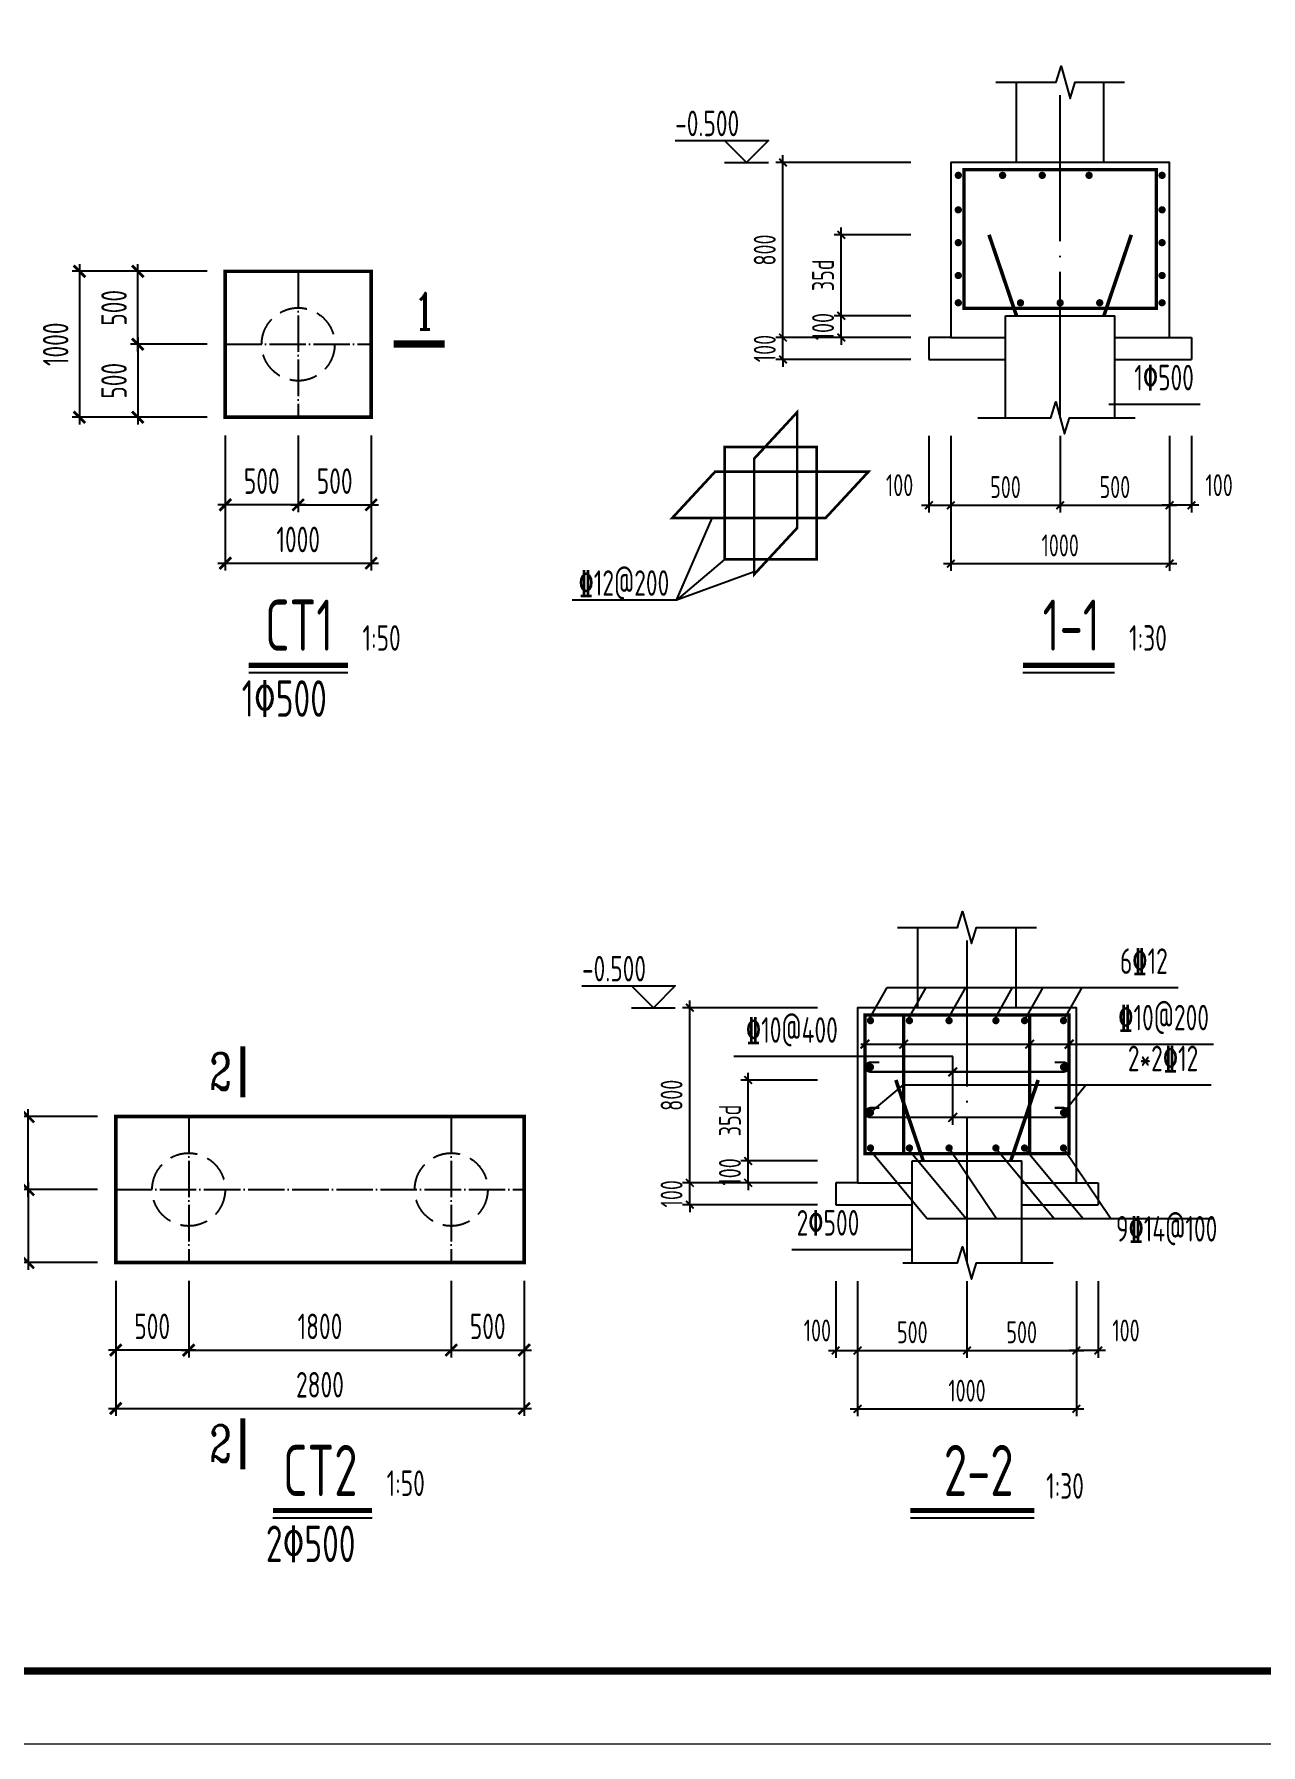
# Model space of a CAD drawing. Extents: x 287065 to 1473467, y 284802 to 344222.
# Drawn here: x 660385 to 677202, y 284802 to 308245 of the extents above; entities that cross this region are included whole.
import ezdxf
from ezdxf.enums import TextEntityAlignment as Align

# ---------------------------------------------------------------- set-up
doc = ezdxf.new("R2010")
doc.units = 0
doc.header["$LTSCALE"] = 1000
doc.linetypes.add('DASH', pattern=[0.35, 0.25, -0.1])
doc.linetypes.add('DOTE', pattern=[2.42, 2, -0.2, 0.02, -0.2])
doc.layers.get('0').update_dxf_attribs({"linetype": 'CONTINUOUS'})
doc.layers.get('DEFPOINTS').update_dxf_attribs({"linetype": 'CONTINUOUS'})
for name, color, linetype in [('AXIS', 8, 'DOTE'), ('COLU', 7, 'CONTINUOUS'), ('CT', 255, 'CONTINUOUS'), ('DIM', 3, 'CONTINUOUS'), ('FRAME', 3, 'CONTINUOUS'), ('TEXT', 7, 'CONTINUOUS'), ('THIN', 7, 'CONTINUOUS'), ('TK', 211, 'CONTINUOUS'), ('ZJ', 1, 'CONTINUOUS')]:
    doc.layers.add(name, color=color, linetype=linetype)
doc.layers.add('rein', color=1, linetype='CONTINUOUS', lineweight=18)
doc.styles.add('COMPLEX', font='COMPLEX')
doc.styles.add('TSSD_Dimension', font='tssdeng.shx', dxfattribs={"width": 0.7, "bigfont": 'hztxt.shx'})
doc.styles.add('TSSD_Label', font='tssdeng.shx', dxfattribs={"width": 0.7, "bigfont": 'aHzTXT.shx'})
doc.styles.add('TSSD_Rein', font='tssdeng.shx', dxfattribs={"width": 0.7, "bigfont": 'hztxt.shx'})
doc.dimstyles.new('TSSD_30_100', dxfattribs={"dimtxt": 300, "dimasz": 100, "dimexe": 100, "dimexo": 250, "dimgap": 100, "dimtad": 1, "dimdec": 0, "dimlfac": 0.333333, "dimzin": 0, "dimdsep": 46, "dimtxsty": 'TSSD_Dimension', "dimblk": 'ARCHTICK', "dimcen": 0, "dimdle": 100, "dimclrt": 7, "dimadec": 0, "dimazin": 0, "dimtfac": 1, "dimtdec": 0, "dimtix": 1, "dimtmove": 2, "dimatfit": 3, "dimfxl": 100, "dimtolj": 1, "dimtzin": 0, "dimarcsym": 0})
doc.dimstyles.new('TSSD_50_100', dxfattribs={"dimtxt": 350, "dimasz": 150, "dimexe": 100, "dimexo": 250, "dimgap": 150, "dimtad": 1, "dimdec": 0, "dimlfac": 0.5, "dimzin": 0, "dimdsep": 46, "dimtxsty": 'TSSD_Dimension', "dimblk": 'ARCHTICK', "dimcen": 0, "dimdle": 100, "dimclrd": 3, "dimclre": 3, "dimclrt": 7, "dimadec": 0, "dimazin": 0, "dimtfac": 1, "dimtdec": 0, "dimtix": 1, "dimtmove": 2, "dimatfit": 3, "dimfxl": 100, "dimtolj": 1, "dimtzin": 0, "dimarcsym": 0})

# ---------------------------------------------------------------- blocks, each defined once
blk = doc.blocks.new('TK-A2+(1041X420)')
at = {"layer": 'FRAME'}
for points in [[(529133, 349852, 20, 20, 0), (529133, 307852, 20, 20, 0), (633223, 307852, 20, 20, 0), (633223, 349852, 20, 20, 0)], [(531633, 348852, 100, 100, 0), (531633, 308852, 100, 100, 0), (632223, 308852, 100, 100, 0), (632223, 348852, 100, 100, 0)]]:
    blk.add_lwpolyline(points, format="xyseb", close=True, dxfattribs=at)
blk = doc.blocks.new('_ARCHTICK')
at = {"color": 0}
blk.add_lwpolyline([(-0.53, -0.53, 0.25, 0.25, 0), (0.53, 0.53, 0.5, 0.5, 0)], format="xyseb", dxfattribs=at)
blk = doc.blocks.new('*D50')
at = {"layer": 'DEFPOINTS', "color": 0}
for p in [(663005, 302995), (664005, 302995), (663005, 301795)]:
    blk.add_point(p, dxfattribs=at)
at = {"layer": 'DIM', "color": 3, "lineweight": -2}
for p, q in [((663005, 302745), (663005, 301695)), ((664005, 302745), (664005, 301695)), ((664105, 301795), (662905, 301795))]:
    blk.add_line(p, q, dxfattribs=at)
at = {"layer": 'DIM', "color": 3, "lineweight": -2, "xscale": 150, "yscale": 150, "zscale": 150, "rotation": 180}
blk.add_blockref('_ARCHTICK', (663005, 301795), dxfattribs=at)
at = {"layer": 'DIM', "color": 3, "lineweight": -2, "xscale": 150, "yscale": 150, "zscale": 150}
blk.add_blockref('_ARCHTICK', (664005, 301795), dxfattribs=at)
at = {"layer": 'DIM', "color": 7, "insert": (663505, 302120), "char_height": 350, "attachment_point": 5, "style": 'TSSD_Dimension'}
blk.add_mtext('\\A1;500', dxfattribs=at)
blk = doc.blocks.new('*D51')
at = {"layer": 'DEFPOINTS', "color": 0}
for p in [(664005, 302995), (665005, 302995), (665005, 301795)]:
    blk.add_point(p, dxfattribs=at)
at = {"layer": 'DIM', "color": 3, "lineweight": -2}
for p, q in [((664005, 302745), (664005, 301695)), ((665005, 302745), (665005, 301695)), ((663905, 301795), (665105, 301795))]:
    blk.add_line(p, q, dxfattribs=at)
at = {"layer": 'DIM', "color": 3, "lineweight": -2, "xscale": 150, "yscale": 150, "zscale": 150, "rotation": 180}
blk.add_blockref('_ARCHTICK', (664005, 301795), dxfattribs=at)
at = {"layer": 'DIM', "color": 3, "lineweight": -2, "xscale": 150, "yscale": 150, "zscale": 150}
blk.add_blockref('_ARCHTICK', (665005, 301795), dxfattribs=at)
at = {"layer": 'DIM', "color": 7, "insert": (664505, 302120), "char_height": 350, "attachment_point": 5, "style": 'TSSD_Dimension'}
blk.add_mtext('\\A1;500', dxfattribs=at)
blk = doc.blocks.new('*D52')
at = {"layer": 'DEFPOINTS', "color": 0}
for p in [(663005, 302995), (665005, 302995), (665005, 300995)]:
    blk.add_point(p, dxfattribs=at)
at = {"layer": 'DIM', "color": 3, "lineweight": -2}
for p, q in [((663005, 302745), (663005, 300895)), ((665005, 302745), (665005, 300895)), ((662905, 300995), (665105, 300995))]:
    blk.add_line(p, q, dxfattribs=at)
at = {"layer": 'DIM', "color": 3, "lineweight": -2, "xscale": 150, "yscale": 150, "zscale": 150, "rotation": 180}
blk.add_blockref('_ARCHTICK', (663005, 300995), dxfattribs=at)
at = {"layer": 'DIM', "color": 3, "lineweight": -2, "xscale": 150, "yscale": 150, "zscale": 150}
blk.add_blockref('_ARCHTICK', (665005, 300995), dxfattribs=at)
at = {"layer": 'DIM', "color": 7, "insert": (664005, 301320), "char_height": 350, "attachment_point": 5, "style": 'TSSD_Dimension'}
blk.add_mtext('\\A1;1000', dxfattribs=at)
blk = doc.blocks.new('*D53')
at = {"layer": 'DEFPOINTS', "color": 0}
for p in [(661805, 304995), (663005, 304995), (663005, 303995)]:
    blk.add_point(p, dxfattribs=at)
at = {"layer": 'DIM', "color": 3, "lineweight": -2}
for p, q in [((662755, 304995), (661705, 304995)), ((661805, 303895), (661805, 305095)), ((662755, 303995), (661705, 303995))]:
    blk.add_line(p, q, dxfattribs=at)
at = {"layer": 'DIM', "color": 3, "lineweight": -2, "xscale": 150, "yscale": 150, "zscale": 150}
for p, rotation in [((661805, 304995), 90), ((661805, 303995), 270)]:
    blk.add_blockref('_ARCHTICK', p, dxfattribs=dict(at, rotation=rotation))
at = {"layer": 'DIM', "color": 7, "insert": (661480, 304495), "char_height": 350, "attachment_point": 5, "rotation": 90, "style": 'TSSD_Dimension'}
blk.add_mtext('\\A1;500', dxfattribs=at)
blk = doc.blocks.new('*D54')
at = {"layer": 'DEFPOINTS', "color": 0}
for p in [(663005, 303995), (661805, 302995), (663005, 302995)]:
    blk.add_point(p, dxfattribs=at)
at = {"layer": 'DIM', "color": 3, "lineweight": -2}
for p, q in [((661805, 304095), (661805, 302895)), ((662755, 303995), (661705, 303995)), ((662755, 302995), (661705, 302995))]:
    blk.add_line(p, q, dxfattribs=at)
at = {"layer": 'DIM', "color": 3, "lineweight": -2, "xscale": 150, "yscale": 150, "zscale": 150}
for p, rotation in [((661805, 303995), 90), ((661805, 302995), 270)]:
    blk.add_blockref('_ARCHTICK', p, dxfattribs=dict(at, rotation=rotation))
at = {"layer": 'DIM', "color": 7, "insert": (661480, 303495), "char_height": 350, "attachment_point": 5, "rotation": 90, "style": 'TSSD_Dimension'}
blk.add_mtext('\\A1;500', dxfattribs=at)
blk = doc.blocks.new('*D55')
at = {"layer": 'DEFPOINTS', "color": 0}
for p in [(663005, 304995), (661005, 302995), (663005, 302995)]:
    blk.add_point(p, dxfattribs=at)
at = {"layer": 'DIM', "color": 3, "lineweight": -2}
for p, q in [((662755, 304995), (660905, 304995)), ((661005, 305095), (661005, 302895)), ((662755, 302995), (660905, 302995))]:
    blk.add_line(p, q, dxfattribs=at)
at = {"layer": 'DIM', "color": 3, "lineweight": -2, "xscale": 150, "yscale": 150, "zscale": 150}
for p, rotation in [((661005, 304995), 90), ((661005, 302995), 270)]:
    blk.add_blockref('_ARCHTICK', p, dxfattribs=dict(at, rotation=rotation))
at = {"layer": 'DIM', "color": 7, "insert": (660680, 303995), "char_height": 350, "attachment_point": 5, "rotation": 90, "style": 'TSSD_Dimension'}
blk.add_mtext('\\A1;1000', dxfattribs=at)
blk = doc.blocks.new('*D56')
at = {"layer": 'DEFPOINTS', "color": 0}
for p in [(670651, 304087), (672652, 304087), (672652, 303787)]:
    blk.add_point(p, dxfattribs=at)
at = {"layer": 'DIM', "color": 0, "lineweight": -2}
for p, q in [((672402, 304087), (670551, 304087)), ((670651, 304087), (670651, 304187)), ((670651, 303787), (670651, 304087)), ((672402, 303787), (670551, 303787)), ((670651, 303787), (670651, 303687))]:
    blk.add_line(p, q, dxfattribs=at)
at = {"layer": 'DIM', "color": 0, "lineweight": -2, "xscale": 100, "yscale": 100, "zscale": 100}
for p, rotation in [((670651, 304087), 270), ((670651, 303787), 90)]:
    blk.add_blockref('_ARCHTICK', p, dxfattribs=dict(at, rotation=rotation))
at = {"layer": 'DIM', "color": 7, "insert": (670401, 303937), "char_height": 300, "attachment_point": 5, "rotation": 90, "style": 'TSSD_Dimension'}
blk.add_mtext('\\A1;100', dxfattribs=at)
blk = doc.blocks.new('*D57')
at = {"layer": 'DEFPOINTS', "color": 0}
for p in [(671451, 304387), (672652, 304387), (672652, 304087)]:
    blk.add_point(p, dxfattribs=at)
at = {"layer": 'DIM', "color": 0, "lineweight": -2}
for p, q in [((672402, 304387), (671351, 304387)), ((671451, 304387), (671451, 304487)), ((671451, 304087), (671451, 304387)), ((672402, 304087), (671351, 304087)), ((671451, 304087), (671451, 303987))]:
    blk.add_line(p, q, dxfattribs=at)
at = {"layer": 'DIM', "color": 0, "lineweight": -2, "xscale": 100, "yscale": 100, "zscale": 100}
for p, rotation in [((671451, 304387), 270), ((671451, 304087), 90)]:
    blk.add_blockref('_ARCHTICK', p, dxfattribs=dict(at, rotation=rotation))
at = {"layer": 'DIM', "color": 7, "insert": (671201, 304237), "char_height": 300, "attachment_point": 5, "rotation": 90, "style": 'TSSD_Dimension'}
blk.add_mtext('\\A1;100', dxfattribs=at)
blk = doc.blocks.new('*D58')
at = {"layer": 'DEFPOINTS', "color": 0}
for p in [(670651, 306487), (672652, 306487), (672652, 304087)]:
    blk.add_point(p, dxfattribs=at)
at = {"layer": 'DIM', "color": 0, "lineweight": -2}
for p, q in [((672402, 306487), (670551, 306487)), ((670651, 303987), (670651, 306587)), ((672402, 304087), (670551, 304087))]:
    blk.add_line(p, q, dxfattribs=at)
at = {"layer": 'DIM', "color": 0, "lineweight": -2, "xscale": 100, "yscale": 100, "zscale": 100}
for p, rotation in [((670651, 306487), 90), ((670651, 304087), 270)]:
    blk.add_blockref('_ARCHTICK', p, dxfattribs=dict(at, rotation=rotation))
at = {"layer": 'DIM', "color": 7, "insert": (670401, 305287), "char_height": 300, "attachment_point": 5, "rotation": 90, "style": 'TSSD_Dimension'}
blk.add_mtext('\\A1;800', dxfattribs=at)
blk = doc.blocks.new('*D59')
at = {"layer": 'DEFPOINTS', "color": 0}
for p in [(671451, 305496), (672652, 305496), (672652, 304387)]:
    blk.add_point(p, dxfattribs=at)
at = {"layer": 'DIM', "color": 0, "lineweight": -2}
for p, q in [((672402, 305496), (671351, 305496)), ((671451, 304287), (671451, 305596)), ((672402, 304387), (671351, 304387))]:
    blk.add_line(p, q, dxfattribs=at)
at = {"layer": 'DIM', "color": 0, "lineweight": -2, "xscale": 100, "yscale": 100, "zscale": 100}
for p, rotation in [((671451, 305496), 90), ((671451, 304387), 270)]:
    blk.add_blockref('_ARCHTICK', p, dxfattribs=dict(at, rotation=rotation))
at = {"layer": 'DIM', "color": 7, "insert": (671201, 304941), "char_height": 300, "attachment_point": 5, "rotation": 90, "style": 'TSSD_Dimension'}
blk.add_mtext('\\A1;35d', dxfattribs=at)
blk = doc.blocks.new('*D60')
at = {"layer": 'DEFPOINTS', "color": 0}
for p in [(672952, 302989), (674452, 302989), (674452, 301789)]:
    blk.add_point(p, dxfattribs=at)
at = {"layer": 'DIM', "color": 0, "lineweight": -2}
for p, q in [((672952, 302739), (672952, 301689)), ((674452, 302739), (674452, 301689)), ((672852, 301789), (674552, 301789))]:
    blk.add_line(p, q, dxfattribs=at)
at = {"layer": 'DIM', "color": 0, "lineweight": -2, "xscale": 100, "yscale": 100, "zscale": 100, "rotation": 180}
blk.add_blockref('_ARCHTICK', (672952, 301789), dxfattribs=at)
at = {"layer": 'DIM', "color": 0, "lineweight": -2, "xscale": 100, "yscale": 100, "zscale": 100}
blk.add_blockref('_ARCHTICK', (674452, 301789), dxfattribs=at)
at = {"layer": 'DIM', "color": 7, "insert": (673702, 302039), "char_height": 300, "attachment_point": 5, "style": 'TSSD_Dimension'}
blk.add_mtext('\\A1;500', dxfattribs=at)
blk = doc.blocks.new('*D61')
at = {"layer": 'DEFPOINTS', "color": 0}
for p in [(674452, 302989), (675952, 302989), (675952, 301789)]:
    blk.add_point(p, dxfattribs=at)
at = {"layer": 'DIM', "color": 0, "lineweight": -2}
for p, q in [((674452, 302739), (674452, 301689)), ((675952, 302739), (675952, 301689)), ((674352, 301789), (676052, 301789))]:
    blk.add_line(p, q, dxfattribs=at)
at = {"layer": 'DIM', "color": 0, "lineweight": -2, "xscale": 100, "yscale": 100, "zscale": 100, "rotation": 180}
blk.add_blockref('_ARCHTICK', (674452, 301789), dxfattribs=at)
at = {"layer": 'DIM', "color": 0, "lineweight": -2, "xscale": 100, "yscale": 100, "zscale": 100}
blk.add_blockref('_ARCHTICK', (675952, 301789), dxfattribs=at)
at = {"layer": 'DIM', "color": 7, "insert": (675202, 302039), "char_height": 300, "attachment_point": 5, "style": 'TSSD_Dimension'}
blk.add_mtext('\\A1;500', dxfattribs=at)
blk = doc.blocks.new('*D62')
at = {"layer": 'DEFPOINTS', "color": 0}
for p in [(675952, 302989), (676252, 302989), (675952, 301789)]:
    blk.add_point(p, dxfattribs=at)
at = {"layer": 'DIM', "color": 0, "lineweight": -2}
for p, q in [((675952, 302739), (675952, 301689)), ((676252, 302739), (676252, 301689)), ((676352, 301789), (675852, 301789))]:
    blk.add_line(p, q, dxfattribs=at)
at = {"layer": 'DIM', "color": 0, "lineweight": -2, "xscale": 100, "yscale": 100, "zscale": 100, "rotation": 180}
blk.add_blockref('_ARCHTICK', (675952, 301789), dxfattribs=at)
at = {"layer": 'DIM', "color": 0, "lineweight": -2, "xscale": 100, "yscale": 100, "zscale": 100}
blk.add_blockref('_ARCHTICK', (676252, 301789), dxfattribs=at)
at = {"layer": 'DIM', "color": 7, "insert": (676631, 302064), "char_height": 300, "attachment_point": 5, "style": 'TSSD_Dimension'}
blk.add_mtext('\\A1;100', dxfattribs=at)
blk = doc.blocks.new('*D63')
at = {"layer": 'DEFPOINTS', "color": 0}
for p in [(672652, 302989), (672952, 302989), (672952, 301789)]:
    blk.add_point(p, dxfattribs=at)
at = {"layer": 'DIM', "color": 0, "lineweight": -2}
for p, q in [((672652, 302739), (672652, 301689)), ((672952, 302739), (672952, 301689)), ((672552, 301789), (673052, 301789))]:
    blk.add_line(p, q, dxfattribs=at)
at = {"layer": 'DIM', "color": 0, "lineweight": -2, "xscale": 100, "yscale": 100, "zscale": 100, "rotation": 180}
blk.add_blockref('_ARCHTICK', (672652, 301789), dxfattribs=at)
at = {"layer": 'DIM', "color": 0, "lineweight": -2, "xscale": 100, "yscale": 100, "zscale": 100}
blk.add_blockref('_ARCHTICK', (672952, 301789), dxfattribs=at)
at = {"layer": 'DIM', "color": 7, "insert": (672250, 302064), "char_height": 300, "attachment_point": 5, "style": 'TSSD_Dimension'}
blk.add_mtext('\\A1;100', dxfattribs=at)
blk = doc.blocks.new('*D64')
at = {"layer": 'DEFPOINTS', "color": 0}
for p in [(672952, 302989), (675952, 302989), (675952, 300989)]:
    blk.add_point(p, dxfattribs=at)
at = {"layer": 'DIM', "color": 0, "lineweight": -2}
for p, q in [((672952, 302739), (672952, 300889)), ((675952, 302739), (675952, 300889)), ((672852, 300989), (676052, 300989))]:
    blk.add_line(p, q, dxfattribs=at)
at = {"layer": 'DIM', "color": 0, "lineweight": -2, "xscale": 100, "yscale": 100, "zscale": 100, "rotation": 180}
blk.add_blockref('_ARCHTICK', (672952, 300989), dxfattribs=at)
at = {"layer": 'DIM', "color": 0, "lineweight": -2, "xscale": 100, "yscale": 100, "zscale": 100}
blk.add_blockref('_ARCHTICK', (675952, 300989), dxfattribs=at)
at = {"layer": 'DIM', "color": 7, "insert": (674452, 301239), "char_height": 300, "attachment_point": 5, "style": 'TSSD_Dimension'}
blk.add_mtext('\\A1;1000', dxfattribs=at)
blk = doc.blocks.new('*D65')
at = {"layer": 'DEFPOINTS', "color": 0}
for p in [(661503, 291411), (662503, 291411), (661503, 290211)]:
    blk.add_point(p, dxfattribs=at)
at = {"layer": 'DIM', "color": 3, "lineweight": -2}
for p, q in [((661503, 291161), (661503, 290111)), ((662503, 291161), (662503, 290111)), ((662603, 290211), (661403, 290211))]:
    blk.add_line(p, q, dxfattribs=at)
at = {"layer": 'DIM', "color": 3, "lineweight": -2, "xscale": 150, "yscale": 150, "zscale": 150, "rotation": 180}
blk.add_blockref('_ARCHTICK', (661503, 290211), dxfattribs=at)
at = {"layer": 'DIM', "color": 3, "lineweight": -2, "xscale": 150, "yscale": 150, "zscale": 150}
blk.add_blockref('_ARCHTICK', (662503, 290211), dxfattribs=at)
at = {"layer": 'DIM', "color": 7, "insert": (662003, 290536), "char_height": 350, "attachment_point": 5, "style": 'TSSD_Dimension'}
blk.add_mtext('\\A1;500', dxfattribs=at)
blk = doc.blocks.new('*D66')
at = {"layer": 'DEFPOINTS', "color": 0}
for p in [(666103, 291411), (667103, 291411), (667103, 290211)]:
    blk.add_point(p, dxfattribs=at)
at = {"layer": 'DIM', "color": 3, "lineweight": -2}
for p, q in [((666103, 291161), (666103, 290111)), ((667103, 291161), (667103, 290111)), ((666003, 290211), (667203, 290211))]:
    blk.add_line(p, q, dxfattribs=at)
at = {"layer": 'DIM', "color": 3, "lineweight": -2, "xscale": 150, "yscale": 150, "zscale": 150, "rotation": 180}
blk.add_blockref('_ARCHTICK', (666103, 290211), dxfattribs=at)
at = {"layer": 'DIM', "color": 3, "lineweight": -2, "xscale": 150, "yscale": 150, "zscale": 150}
blk.add_blockref('_ARCHTICK', (667103, 290211), dxfattribs=at)
at = {"layer": 'DIM', "color": 7, "insert": (666603, 290536), "char_height": 350, "attachment_point": 5, "style": 'TSSD_Dimension'}
blk.add_mtext('\\A1;500', dxfattribs=at)
blk = doc.blocks.new('*D67')
at = {"layer": 'DEFPOINTS', "color": 0}
for p in [(661503, 291411), (667103, 291411), (667103, 289411)]:
    blk.add_point(p, dxfattribs=at)
at = {"layer": 'DIM', "color": 3, "lineweight": -2}
for p, q in [((661503, 291161), (661503, 289311)), ((667103, 291161), (667103, 289311)), ((661403, 289411), (667203, 289411))]:
    blk.add_line(p, q, dxfattribs=at)
at = {"layer": 'DIM', "color": 3, "lineweight": -2, "xscale": 150, "yscale": 150, "zscale": 150, "rotation": 180}
blk.add_blockref('_ARCHTICK', (661503, 289411), dxfattribs=at)
at = {"layer": 'DIM', "color": 3, "lineweight": -2, "xscale": 150, "yscale": 150, "zscale": 150}
blk.add_blockref('_ARCHTICK', (667103, 289411), dxfattribs=at)
at = {"layer": 'DIM', "color": 7, "insert": (664303, 289736), "char_height": 350, "attachment_point": 5, "style": 'TSSD_Dimension'}
blk.add_mtext('\\A1;2800', dxfattribs=at)
blk = doc.blocks.new('*D68')
at = {"layer": 'DEFPOINTS', "color": 0}
for p in [(660303, 293411), (661503, 293411), (661503, 292411)]:
    blk.add_point(p, dxfattribs=at)
at = {"layer": 'DIM', "color": 3, "lineweight": -2}
for p, q in [((660303, 292311), (660303, 293511)), ((661253, 293411), (660203, 293411)), ((661253, 292411), (660203, 292411))]:
    blk.add_line(p, q, dxfattribs=at)
at = {"layer": 'DIM', "color": 3, "lineweight": -2, "xscale": 150, "yscale": 150, "zscale": 150}
for p, rotation in [((660303, 293411), 90), ((660303, 292411), 270)]:
    blk.add_blockref('_ARCHTICK', p, dxfattribs=dict(at, rotation=rotation))
at = {"layer": 'DIM', "color": 7, "insert": (659978, 292911), "char_height": 350, "attachment_point": 5, "rotation": 90, "style": 'TSSD_Dimension'}
blk.add_mtext('\\A1;500', dxfattribs=at)
blk = doc.blocks.new('*D69')
at = {"layer": 'DEFPOINTS', "color": 0}
for p in [(661503, 292411), (660303, 291411), (661503, 291411)]:
    blk.add_point(p, dxfattribs=at)
at = {"layer": 'DIM', "color": 3, "lineweight": -2}
for p, q in [((661253, 292411), (660203, 292411)), ((660303, 292511), (660303, 291311)), ((661253, 291411), (660203, 291411))]:
    blk.add_line(p, q, dxfattribs=at)
at = {"layer": 'DIM', "color": 3, "lineweight": -2, "xscale": 150, "yscale": 150, "zscale": 150}
for p, rotation in [((660303, 292411), 90), ((660303, 291411), 270)]:
    blk.add_blockref('_ARCHTICK', p, dxfattribs=dict(at, rotation=rotation))
at = {"layer": 'DIM', "color": 7, "insert": (659978, 291911), "char_height": 350, "attachment_point": 5, "rotation": 90, "style": 'TSSD_Dimension'}
blk.add_mtext('\\A1;500', dxfattribs=at)
blk = doc.blocks.new('*D70')
at = {"layer": 'DEFPOINTS', "color": 0}
for p in [(661503, 293411), (659503, 291411), (661503, 291411)]:
    blk.add_point(p, dxfattribs=at)
at = {"layer": 'DIM', "color": 3, "lineweight": -2}
for p, q in [((659503, 293511), (659503, 291311)), ((661253, 293411), (659403, 293411)), ((661253, 291411), (659403, 291411))]:
    blk.add_line(p, q, dxfattribs=at)
at = {"layer": 'DIM', "color": 3, "lineweight": -2, "xscale": 150, "yscale": 150, "zscale": 150}
for p, rotation in [((659503, 293411), 90), ((659503, 291411), 270)]:
    blk.add_blockref('_ARCHTICK', p, dxfattribs=dict(at, rotation=rotation))
at = {"layer": 'DIM', "color": 7, "insert": (659178, 292411), "char_height": 350, "attachment_point": 5, "rotation": 90, "style": 'TSSD_Dimension'}
blk.add_mtext('\\A1;1000', dxfattribs=at)
blk = doc.blocks.new('*D71')
at = {"layer": 'DEFPOINTS', "color": 0}
for p in [(662503, 291411), (666103, 291411), (666103, 290211)]:
    blk.add_point(p, dxfattribs=at)
at = {"layer": 'DIM', "color": 3, "lineweight": -2}
for p, q in [((662503, 291161), (662503, 290111)), ((666103, 291161), (666103, 290111)), ((662403, 290211), (666203, 290211))]:
    blk.add_line(p, q, dxfattribs=at)
at = {"layer": 'DIM', "color": 3, "lineweight": -2, "xscale": 150, "yscale": 150, "zscale": 150, "rotation": 180}
blk.add_blockref('_ARCHTICK', (662503, 290211), dxfattribs=at)
at = {"layer": 'DIM', "color": 3, "lineweight": -2, "xscale": 150, "yscale": 150, "zscale": 150}
blk.add_blockref('_ARCHTICK', (666103, 290211), dxfattribs=at)
at = {"layer": 'DIM', "color": 7, "insert": (664303, 290536), "char_height": 350, "attachment_point": 5, "style": 'TSSD_Dimension'}
blk.add_mtext('\\A1;1800', dxfattribs=at)
blk = doc.blocks.new('*D72')
at = {"layer": 'DEFPOINTS', "color": 0}
for p in [(669374, 292503), (671374, 292503), (671374, 292203)]:
    blk.add_point(p, dxfattribs=at)
at = {"layer": 'DIM', "color": 0, "lineweight": -2}
for p, q in [((669374, 292503), (669374, 292603)), ((671124, 292503), (669274, 292503)), ((669374, 292203), (669374, 292503)), ((671124, 292203), (669274, 292203)), ((669374, 292203), (669374, 292103))]:
    blk.add_line(p, q, dxfattribs=at)
at = {"layer": 'DIM', "color": 0, "lineweight": -2, "xscale": 100, "yscale": 100, "zscale": 100}
for p, rotation in [((669374, 292503), 270), ((669374, 292203), 90)]:
    blk.add_blockref('_ARCHTICK', p, dxfattribs=dict(at, rotation=rotation))
at = {"layer": 'DIM', "color": 7, "insert": (669124, 292353), "char_height": 300, "attachment_point": 5, "rotation": 90, "style": 'TSSD_Dimension'}
blk.add_mtext('\\A1;100', dxfattribs=at)
blk = doc.blocks.new('*D73')
at = {"layer": 'DEFPOINTS', "color": 0}
for p in [(670174, 292803), (671374, 292803), (671374, 292503)]:
    blk.add_point(p, dxfattribs=at)
at = {"layer": 'DIM', "color": 0, "lineweight": -2}
for p, q in [((671124, 292803), (670074, 292803)), ((670174, 292803), (670174, 292903)), ((670174, 292503), (670174, 292803)), ((671124, 292503), (670074, 292503)), ((670174, 292503), (670174, 292403))]:
    blk.add_line(p, q, dxfattribs=at)
at = {"layer": 'DIM', "color": 0, "lineweight": -2, "xscale": 100, "yscale": 100, "zscale": 100}
for p, rotation in [((670174, 292803), 270), ((670174, 292503), 90)]:
    blk.add_blockref('_ARCHTICK', p, dxfattribs=dict(at, rotation=rotation))
at = {"layer": 'DIM', "color": 7, "insert": (669924, 292653), "char_height": 300, "attachment_point": 5, "rotation": 90, "style": 'TSSD_Dimension'}
blk.add_mtext('\\A1;100', dxfattribs=at)
blk = doc.blocks.new('*D74')
at = {"layer": 'DEFPOINTS', "color": 0}
for p in [(669374, 294903), (671374, 294903), (671374, 292503)]:
    blk.add_point(p, dxfattribs=at)
at = {"layer": 'DIM', "color": 0, "lineweight": -2}
for p, q in [((669374, 292403), (669374, 295003)), ((671124, 294903), (669274, 294903)), ((671124, 292503), (669274, 292503))]:
    blk.add_line(p, q, dxfattribs=at)
at = {"layer": 'DIM', "color": 0, "lineweight": -2, "xscale": 100, "yscale": 100, "zscale": 100}
for p, rotation in [((669374, 294903), 90), ((669374, 292503), 270)]:
    blk.add_blockref('_ARCHTICK', p, dxfattribs=dict(at, rotation=rotation))
at = {"layer": 'DIM', "color": 7, "insert": (669124, 293703), "char_height": 300, "attachment_point": 5, "rotation": 90, "style": 'TSSD_Dimension'}
blk.add_mtext('\\A1;800', dxfattribs=at)
blk = doc.blocks.new('*D75')
at = {"layer": 'DEFPOINTS', "color": 0}
for p in [(670174, 293912), (671374, 293912), (671374, 292803)]:
    blk.add_point(p, dxfattribs=at)
at = {"layer": 'DIM', "color": 0, "lineweight": -2}
for p, q in [((670174, 292703), (670174, 294012)), ((671124, 293912), (670074, 293912)), ((671124, 292803), (670074, 292803))]:
    blk.add_line(p, q, dxfattribs=at)
at = {"layer": 'DIM', "color": 0, "lineweight": -2, "xscale": 100, "yscale": 100, "zscale": 100}
for p, rotation in [((670174, 293912), 90), ((670174, 292803), 270)]:
    blk.add_blockref('_ARCHTICK', p, dxfattribs=dict(at, rotation=rotation))
at = {"layer": 'DIM', "color": 7, "insert": (669924, 293358), "char_height": 300, "attachment_point": 5, "rotation": 90, "style": 'TSSD_Dimension'}
blk.add_mtext('\\A1;35d', dxfattribs=at)
blk = doc.blocks.new('*D76')
at = {"layer": 'DEFPOINTS', "color": 0}
for p in [(671674, 291405), (673174, 291405), (673174, 290205)]:
    blk.add_point(p, dxfattribs=at)
at = {"layer": 'DIM', "color": 0, "lineweight": -2}
for p, q in [((671674, 291155), (671674, 290105)), ((673174, 291155), (673174, 290105)), ((671574, 290205), (673274, 290205))]:
    blk.add_line(p, q, dxfattribs=at)
at = {"layer": 'DIM', "color": 0, "lineweight": -2, "xscale": 100, "yscale": 100, "zscale": 100, "rotation": 180}
blk.add_blockref('_ARCHTICK', (671674, 290205), dxfattribs=at)
at = {"layer": 'DIM', "color": 0, "lineweight": -2, "xscale": 100, "yscale": 100, "zscale": 100}
blk.add_blockref('_ARCHTICK', (673174, 290205), dxfattribs=at)
at = {"layer": 'DIM', "color": 7, "insert": (672424, 290455), "char_height": 300, "attachment_point": 5, "style": 'TSSD_Dimension'}
blk.add_mtext('\\A1;500', dxfattribs=at)
blk = doc.blocks.new('*D77')
at = {"layer": 'DEFPOINTS', "color": 0}
for p in [(673174, 291405), (674674, 291405), (674674, 290205)]:
    blk.add_point(p, dxfattribs=at)
at = {"layer": 'DIM', "color": 0, "lineweight": -2}
for p, q in [((673174, 291155), (673174, 290105)), ((674674, 291155), (674674, 290105)), ((673074, 290205), (674774, 290205))]:
    blk.add_line(p, q, dxfattribs=at)
at = {"layer": 'DIM', "color": 0, "lineweight": -2, "xscale": 100, "yscale": 100, "zscale": 100, "rotation": 180}
blk.add_blockref('_ARCHTICK', (673174, 290205), dxfattribs=at)
at = {"layer": 'DIM', "color": 0, "lineweight": -2, "xscale": 100, "yscale": 100, "zscale": 100}
blk.add_blockref('_ARCHTICK', (674674, 290205), dxfattribs=at)
at = {"layer": 'DIM', "color": 7, "insert": (673924, 290455), "char_height": 300, "attachment_point": 5, "style": 'TSSD_Dimension'}
blk.add_mtext('\\A1;500', dxfattribs=at)
blk = doc.blocks.new('*D78')
at = {"layer": 'DEFPOINTS', "color": 0}
for p in [(674674, 291405), (674974, 291405), (674674, 290205)]:
    blk.add_point(p, dxfattribs=at)
at = {"layer": 'DIM', "color": 0, "lineweight": -2}
for p, q in [((674674, 291155), (674674, 290105)), ((674974, 291155), (674974, 290105)), ((675074, 290205), (674574, 290205))]:
    blk.add_line(p, q, dxfattribs=at)
at = {"layer": 'DIM', "color": 0, "lineweight": -2, "xscale": 100, "yscale": 100, "zscale": 100, "rotation": 180}
blk.add_blockref('_ARCHTICK', (674674, 290205), dxfattribs=at)
at = {"layer": 'DIM', "color": 0, "lineweight": -2, "xscale": 100, "yscale": 100, "zscale": 100}
blk.add_blockref('_ARCHTICK', (674974, 290205), dxfattribs=at)
at = {"layer": 'DIM', "color": 7, "insert": (675354, 290480), "char_height": 300, "attachment_point": 5, "style": 'TSSD_Dimension'}
blk.add_mtext('\\A1;100', dxfattribs=at)
blk = doc.blocks.new('*D79')
at = {"layer": 'DEFPOINTS', "color": 0}
for p in [(671374, 291405), (671674, 291405), (671674, 290205)]:
    blk.add_point(p, dxfattribs=at)
at = {"layer": 'DIM', "color": 0, "lineweight": -2}
for p, q in [((671374, 291155), (671374, 290105)), ((671674, 291155), (671674, 290105)), ((671274, 290205), (671774, 290205))]:
    blk.add_line(p, q, dxfattribs=at)
at = {"layer": 'DIM', "color": 0, "lineweight": -2, "xscale": 100, "yscale": 100, "zscale": 100, "rotation": 180}
blk.add_blockref('_ARCHTICK', (671374, 290205), dxfattribs=at)
at = {"layer": 'DIM', "color": 0, "lineweight": -2, "xscale": 100, "yscale": 100, "zscale": 100}
blk.add_blockref('_ARCHTICK', (671674, 290205), dxfattribs=at)
at = {"layer": 'DIM', "color": 7, "insert": (671123, 290480), "char_height": 300, "attachment_point": 5, "style": 'TSSD_Dimension'}
blk.add_mtext('\\A1;100', dxfattribs=at)
blk = doc.blocks.new('*D80')
at = {"layer": 'DEFPOINTS', "color": 0}
for p in [(671674, 291405), (674674, 291405), (674674, 289405)]:
    blk.add_point(p, dxfattribs=at)
at = {"layer": 'DIM', "color": 0, "lineweight": -2}
for p, q in [((671674, 291155), (671674, 289305)), ((674674, 291155), (674674, 289305)), ((671574, 289405), (674774, 289405))]:
    blk.add_line(p, q, dxfattribs=at)
at = {"layer": 'DIM', "color": 0, "lineweight": -2, "xscale": 100, "yscale": 100, "zscale": 100, "rotation": 180}
blk.add_blockref('_ARCHTICK', (671674, 289405), dxfattribs=at)
at = {"layer": 'DIM', "color": 0, "lineweight": -2, "xscale": 100, "yscale": 100, "zscale": 100}
blk.add_blockref('_ARCHTICK', (674674, 289405), dxfattribs=at)
at = {"layer": 'DIM', "color": 7, "insert": (673174, 289655), "char_height": 300, "attachment_point": 5, "style": 'TSSD_Dimension'}
blk.add_mtext('\\A1;1000', dxfattribs=at)

msp = doc.modelspace()

# ---------------------------------------------------------------- linework, layer by layer
at = {"layer": 'AXIS'}
for p, q in [((674451.729, 302988.779), (674451.729, 307585.547)), ((673174.279, 291404.912), (673174.279, 296001.681))]:
    msp.add_line(p, q, dxfattribs=at)
at = {"layer": 'AXIS', "ltscale": 0.25}
for points in [[(664004.632, 304995.085), (664004.632, 302995.085)], [(663004.632, 303995.085), (665004.632, 303995.085)], [(662503.035, 293411.219), (662503.035, 291411.219)], [(666103.035, 293411.219), (666103.035, 291411.219)], [(661503.035, 292411.219), (667103.035, 292411.219)]]:
    msp.add_lwpolyline(points, dxfattribs=at)
at = {"layer": 'COLU'}
for p, q in [((673851.729, 306486.963), (673851.729, 307585.547)), ((675051.729, 306486.963), (675051.729, 307585.547)), ((672499.279, 294903.096), (672499.279, 296001.681)), ((673849.279, 294903.096), (673849.279, 296001.681))]:
    msp.add_line(p, q, dxfattribs=at)
at = {"layer": 'COLU', "const_width": 50}
for points in [[(663004.632, 304995.085), (663004.632, 302995.085), (665004.632, 302995.085), (665004.632, 304995.085)], [(667103.035, 291411.219), (667103.035, 291411.219), (667103.035, 293411.219), (661503.035, 293411.219), (661503.035, 291411.219)]]:
    msp.add_lwpolyline(points, close=True, dxfattribs=at)
at = {"layer": 'CT'}
for p, q in [((672951.729, 304086.963), (672651.729, 304086.963)), ((672651.729, 304086.963), (672651.729, 303786.963)), ((675951.729, 304086.963), (676251.729, 304086.963)), ((676251.729, 304086.963), (676251.729, 303786.963)), ((672651.729, 303786.963), (673701.729, 303786.963)), ((675201.729, 303786.963), (676251.729, 303786.963)), ((671674.279, 292503.096), (671374.279, 292503.096)), ((671374.279, 292503.096), (671374.279, 292203.096)), ((674674.279, 292503.096), (674974.279, 292503.096)), ((674974.279, 292503.096), (674974.279, 292203.096)), ((671374.279, 292203.096), (672424.279, 292203.096)), ((673924.279, 292203.096), (674974.279, 292203.096))]:
    msp.add_line(p, q, dxfattribs=at)
for points in [[(675201.729, 304086.963), (675951.729, 304086.963), (675951.729, 306486.963), (672951.729, 306486.963), (672951.729, 304086.963), (673701.729, 304086.963)], [(673924.279, 292503.096), (674674.279, 292503.096), (674674.279, 294903.096), (671674.279, 294903.096), (671674.279, 292503.096), (672424.279, 292503.096)]]:
    msp.add_lwpolyline(points, dxfattribs=at)
at = {"layer": 'rein'}
for points, const_width in [([(675771.729, 304486.963), (675771.729, 304486.963), (675771.729, 306386.963), (673131.729, 306386.963), (673131.729, 304486.963), (675771.729, 304486.963)], 45), ([(673852.155, 304386.963), (673476.462, 305495.987), (673476.462, 305495.987)], 50), ([(675051.302, 304386.963), (675426.996, 305495.987), (675426.996, 305495.987)], 50), ([(670256.491, 300842.253), (670845.426, 301477.708), (670845.426, 303063.152), (670256.491, 302427.697), (670256.491, 300842.253)], 35.84), ([(669851.18, 302586.388), (671114.001, 302586.388), (671114.001, 301047.652), (669851.18, 301047.652), (669851.18, 302586.388)], 35.84), ([(671234.11, 301613.321), (669131.837, 301613.321), (669720.773, 302248.777), (671823.045, 302248.777), (671234.11, 301613.321)], 35.84), ([(674574.279, 292903.096), (674574.279, 292903.096), (674574.279, 294803.096), (671774.279, 294803.096), (671774.279, 292903.096), (674574.279, 292903.096)], 45), ([(674034.074, 292903.096), (674034.074, 292903.096), (674034.074, 294803.096), (672306.622, 294803.096), (672306.622, 292903.096), (674034.074, 292903.096)], 45), ([(672574.706, 292803.096), (672199.012, 293912.12), (672199.012, 293912.12)], 50), ([(673773.853, 292803.096), (674149.547, 293912.12), (674149.547, 293912.12)], 50)]:
    msp.add_lwpolyline(points, dxfattribs=dict(at, const_width=const_width))
at = {"layer": 'rein', "const_width": 50}
for points in [[(673080.054, 306310.19, 1), (673030.054, 306310.19, 1)], [(673637.151, 306310.19, -1), (673687.151, 306310.19, -1)], [(674180.898, 306310.19, -1), (674230.898, 306310.19, -1)], [(674822.559, 306310.19, -1), (674872.559, 306310.19, -1)], [(675823.403, 306310.19, -1), (675873.403, 306310.19, -1)], [(673080.054, 305837.729, -1), (673030.054, 305837.729, -1)], [(675823.403, 305837.729, 1), (675873.403, 305837.729, 1)], [(673080.054, 305387.729, -1), (673030.054, 305387.729, -1)], [(675823.403, 305387.729, 1), (675873.403, 305387.729, 1)], [(673080.054, 304937.729, -1), (673030.054, 304937.729, -1)], [(675823.403, 304937.729, 1), (675873.403, 304937.729, 1)], [(673080.054, 304563.736, -1), (673030.054, 304563.736, -1)], [(673882.981, 304563.736, 1), (673932.981, 304563.736, 1)], [(674426.729, 304563.736, 1), (674476.729, 304563.736, 1)], [(675018.389, 304563.736, -1), (674968.389, 304563.736, -1)], [(675823.403, 304563.736, 1), (675873.403, 304563.736, 1)], [(671825.954, 294726.324, -1), (671875.954, 294726.324, -1)], [(672359.701, 294726.324, -1), (672409.701, 294726.324, -1)], [(672903.449, 294726.324, -1), (672953.449, 294726.324, -1)], [(673545.11, 294726.324, -1), (673595.11, 294726.324, -1)], [(673988.857, 294726.324, 1), (673938.857, 294726.324, 1)], [(674522.605, 294726.324, 1), (674472.605, 294726.324, 1)], [(671825.954, 294089.571, 1), (671875.954, 294089.571, 1)], [(674522.605, 294089.571, -1), (674472.605, 294089.571, -1)], [(671825.954, 293464.945, 1), (671875.954, 293464.945, 1)], [(674522.605, 293464.945, -1), (674472.605, 293464.945, -1)], [(671825.954, 292979.869, 1), (671875.954, 292979.869, 1)], [(672359.701, 292979.869, 1), (672409.701, 292979.869, 1)], [(672903.449, 292979.869, 1), (672953.449, 292979.869, 1)], [(673595.11, 292979.869, -1), (673545.11, 292979.869, -1)], [(673988.857, 292979.869, -1), (673938.857, 292979.869, -1)], [(674522.605, 292979.869, -1), (674472.605, 292979.869, -1)]]:
    msp.add_lwpolyline(points, format="xyb", close=True, dxfattribs=at)
at = {"layer": 'rein', "const_width": 30}
for points in [[(671970.954, 294154.571), (671850.954, 294154.571, 1), (671850.954, 294024.571), (674497.605, 294024.571, 1), (674497.605, 294154.571), (674377.605, 294154.571)], [(671970.954, 293529.945), (671850.954, 293529.945, 1), (671850.954, 293399.945), (674497.605, 293399.945, 1), (674497.605, 293529.945), (674377.605, 293529.945)]]:
    msp.add_lwpolyline(points, format="xyb", dxfattribs=at)
at = {"layer": 'TEXT'}
for p, q in [((675120.537, 303175.355), (676372.699, 303175.355)), ((669190.084, 300488.168), (669682.518, 301613.321)), ((669851.18, 301047.652), (669190.084, 300488.168)), ((670256.491, 300875.657), (669190.084, 300488.168)), ((669190.084, 300488.168), (667762.722, 300488.168)), ((663326.592, 299495.574), (664686.354, 299495.574)), ((671825.954, 294726.324), (672080.967, 295178.306)), ((672080.967, 295178.306), (676068.396, 295178.306)), ((672359.701, 294726.324), (672614.714, 295178.306)), ((672903.449, 294726.324), (673158.462, 295178.306)), ((673545.11, 294726.324), (673800.123, 295178.306)), ((673963.857, 294726.324), (674218.87, 295178.306)), ((674497.605, 294726.324), (674752.618, 295178.306)), ((672978.834, 294234.19), (669977.012, 294234.19)), ((671720.464, 294404.069), (676555.214, 294404.069)), ((672978.834, 293299.186), (672978.834, 294234.19)), ((671850.954, 293464.945), (672305.338, 293844.23)), ((672305.338, 293844.23), (676523.321, 293844.23)), ((674497.605, 293464.945), (674801.989, 293844.23)), ((671825.954, 292979.869), (672626.86, 292013.462)), ((672359.701, 292979.869), (673160.608, 292013.462)), ((672928.449, 292979.869), (673579.356, 292013.462)), ((673570.11, 292979.869), (674371.016, 292013.462)), ((673963.857, 292979.869), (674764.764, 292013.462)), ((674497.605, 292979.869), (675148.511, 292013.462)), ((672626.86, 292013.462), (676535.98, 292013.462)), ((670770.604, 291591.489), (672424.279, 291591.489)), ((663657.892, 287911.708), (665017.654, 287911.708))]:
    msp.add_line(p, q, dxfattribs=at)
at = {"layer": 'TEXT', "linetype": 'ByBlock'}
for p, q in [((673939.865, 299495.574), (675196.986, 299495.574)), ((672398.51, 287911.708), (674095.289, 287911.708))]:
    msp.add_line(p, q, dxfattribs=at)
at = {"layer": 'TEXT'}
for points, const_width in [([(665314.195, 303997.396), (666014.195, 303997.396)], 100), ([(664686.354, 299595.574), (663326.592, 299595.574)], 70), ([(675196.986, 299595.574), (673939.865, 299595.574)], 70), ([(665017.654, 288011.708), (663657.892, 288011.708)], 70), ([(674095.289, 288011.708), (672398.51, 288011.708)], 70)]:
    msp.add_lwpolyline(points, dxfattribs=dict(at, const_width=const_width))
at = {"layer": 'THIN'}
for points in [[(673571.729, 307585.547), (674396.729, 307585.547), (674466.729, 307805.547), (674586.729, 307365.547), (674656.729, 307585.547), (675331.729, 307585.547)], [(669172.793, 306786.963), (670451.255, 306786.963), (670151.255, 306486.963), (669851.255, 306786.963)], [(669851.255, 306486.963), (670451.255, 306486.963)], [(673321.729, 302988.779), (674321.729, 302988.779), (674391.729, 303208.779), (674511.729, 302768.779), (674581.729, 302988.779), (675481.729, 302988.779)], [(672219.279, 296001.681), (673044.279, 296001.681), (673114.279, 296221.681), (673234.279, 295781.681), (673304.279, 296001.681), (674129.279, 296001.681)], [(667895.344, 295203.096), (669173.806, 295203.096), (668873.806, 294903.096), (668573.806, 295203.096)], [(668573.806, 294903.096), (669173.806, 294903.096)], [(672294.279, 291404.912), (673044.279, 291404.912), (673114.279, 291624.912), (673234.279, 291184.912), (673304.279, 291404.912), (674354.279, 291404.912)]]:
    msp.add_lwpolyline(points, dxfattribs=at)
at = {"layer": 'THIN', "const_width": 70}
for points in [[(663246.885, 294374.467), (663246.885, 293674.464)], [(663246.885, 289275.708), (663246.885, 288575.705)]]:
    msp.add_lwpolyline(points, dxfattribs=at)
at = {"layer": 'ZJ', "linetype": 'ByBlock'}
for p, q in [((673701.729, 302988.779), (673701.729, 304386.963)), ((673701.729, 304386.963), (675201.729, 304386.963)), ((675201.729, 302988.779), (675201.729, 304386.963)), ((672424.279, 291404.912), (672424.279, 292803.096)), ((672424.279, 292803.096), (673924.279, 292803.096)), ((673924.279, 291404.912), (673924.279, 292803.096))]:
    msp.add_line(p, q, dxfattribs=at)
at = {"layer": 'ZJ', "linetype": 'DASH', "ltscale": 1.5}
for centre in [(664004.632, 303995.085), (662503.035, 292411.219), (666103.035, 292411.219)]:
    msp.add_circle(centre, 500, dxfattribs=at)

# ---------------------------------------------------------------- block references
at = {"layer": 'TEXT', "xscale": -112.5, "yscale": 112.5, "zscale": 112.5, "rotation": 270}
for p in [(671774.279, 294404.069), (672306.622, 294404.069), (674034.074, 294404.069), (674574.279, 294404.069), (672978.834, 294024.571), (672978.834, 293399.945)]:
    msp.add_blockref('_ARCHTICK', p, dxfattribs=at)
at = {"layer": 'TK'}
msp.add_blockref('TK-A2+(1041X420)', (52724.247, -23040.14), dxfattribs=at)

# ---------------------------------------------------------------- texts
at = {"layer": 'TEXT', "width": 0.7}
for s, style, p in [('1', 'COMPLEX', (665584.902, 304197.016)), ('1%%130500', 'TSSD_Rein', (663230.381, 298890.285)), ('2%%130500', 'TSSD_Rein', (663561.681, 287306.419))]:
    msp.add_text(s, height=500, dxfattribs=dict(at, style=style)).set_placement(p)
at = {"layer": 'TEXT', "style": 'TSSD_Rein', "width": 0.7}
for s, p in [('1%%130500', (675876.111, 303259.003)), ('6\x8412', (675599.126, 295261.954)), ('\x8410@200', (675869.536, 294487.717)), ('\x8410@400', (670772.991, 294317.838)), ('2*2\x8412', (675862.462, 293927.878)), ('2%%130500', (671268.159, 291675.136)), ('9%%13214@100', (675911.256, 291593.276))]:
    msp.add_text(s, height=350, dxfattribs=at).set_placement(p, align=Align.BOTTOM_CENTER)
msp.add_text('%%13212@200', height=350, dxfattribs=at).set_placement((669091.837, 300548.168), align=Align.RIGHT)
at = {"layer": 'TEXT', "linetype": 'ByBlock', "style": 'TSSD_Rein', "width": 0.7}
for s, p in [('CT1', (664486.354, 299795.574)), ('1-1', (674996.986, 299795.806)), ('CT2', (664817.654, 288211.708)), ('2-2', (673812.764, 288211.94))]:
    msp.add_text(s, height=700, dxfattribs=at).set_placement(p, align=Align.RIGHT)
at = {"layer": 'TEXT', "linetype": 'ByBlock', "width": 0.7}
for s, height, style, p in [('1:50', 350, 'TSSD_Rein', (664886.354, 299795.574)), ('1:30', 350, 'TSSD_Rein', (675396.986, 299795.574)), ('2', 500, 'COMPLEX', (662790.413, 293779.12)), ('2', 500, 'COMPLEX', (662790.413, 288680.361)), ('1:50', 350, 'TSSD_Rein', (665217.654, 288211.708)), ('1:30', 350, 'TSSD_Rein', (674259.435, 288173.909))]:
    msp.add_text(s, height=height, dxfattribs=dict(at, style=style)).set_placement(p)
at = {"layer": 'THIN', "style": 'TSSD_Label', "width": 0.7}
for p in [(669172.793, 306846.963), (667895.344, 295263.096)]:
    msp.add_text('-0.500', height=350, dxfattribs=at).set_placement(p)

# ---------------------------------------------------------------- dimensions: what is measured, and where the dimension line sits
at = {"layer": 'DIM'}
dim = msp.add_linear_dim(base=(670651.255, 306486.963), p1=(672651.729, 304086.963), p2=(672651.729, 306486.963), angle=90, dimstyle='TSSD_30_100', override={"dimjust": 0}, dxfattribs=at)
dim.commit()
dim.dimension.update_dxf_attribs({"geometry": '*D58', "text_midpoint": (670401.255, 305286.963)})
for base, p1, p2, picture, middle in [((671451.266, 305495.987), (672651.729, 304386.963), (672651.729, 305495.987), '*D59', (671201.266, 304941.475)), ((670173.816, 293912.12), (671374.279, 292803.096), (671374.279, 293912.12), '*D75', (669923.816, 293357.608))]:
    dim = msp.add_linear_dim(base=base, p1=p1, p2=p2, angle=90, text='35d', dimstyle='TSSD_30_100', dxfattribs=at)
    dim.commit()
    dim.dimension.update_dxf_attribs({"geometry": picture, "text_midpoint": middle})
for base, p1, p2, angle, dimstyle, picture, middle in [((661004.632, 302995.085), (663004.632, 304995.085), (663004.632, 302995.085), 270, 'TSSD_50_100', '*D55', (660679.632, 303995.085)), ((661804.632, 304995.085), (663004.632, 303995.085), (663004.632, 304995.085), 270, 'TSSD_50_100', '*D53', (661479.632, 304495.085)), ((671451.266, 304386.963), (672651.729, 304086.963), (672651.729, 304386.963), 90, 'TSSD_30_100', '*D57', (671201.266, 304236.963)), ((661804.632, 302995.085), (663004.632, 303995.085), (663004.632, 302995.085), 270, 'TSSD_50_100', '*D54', (661479.632, 303495.085)), ((670651.255, 304086.963), (672651.729, 303786.963), (672651.729, 304086.963), 90, 'TSSD_30_100', '*D56', (670401.255, 303936.963)), ((669373.806, 294903.096), (671374.279, 292503.096), (671374.279, 294903.096), 90, 'TSSD_30_100', '*D74', (669123.806, 293703.096)), ((659503.035, 291411.219), (661503.035, 293411.219), (661503.035, 291411.219), 270, 'TSSD_50_100', '*D70', (659178.035, 292411.219)), ((660303.035, 293411.219), (661503.035, 292411.219), (661503.035, 293411.219), 270, 'TSSD_50_100', '*D68', (659978.035, 292911.219)), ((670173.816, 292803.096), (671374.279, 292503.096), (671374.279, 292803.096), 90, 'TSSD_30_100', '*D73', (669923.816, 292653.096)), ((669373.806, 292503.096), (671374.279, 292203.096), (671374.279, 292503.096), 90, 'TSSD_30_100', '*D72', (669123.806, 292353.096)), ((660303.035, 291411.219), (661503.035, 292411.219), (661503.035, 291411.219), 270, 'TSSD_50_100', '*D69', (659978.035, 291911.219))]:
    dim = msp.add_linear_dim(base=base, p1=p1, p2=p2, angle=angle, dimstyle=dimstyle, dxfattribs=at)
    dim.commit()
    dim.dimension.update_dxf_attribs({"geometry": picture, "text_midpoint": middle})
for base, p1, p2, dimstyle, picture, middle in [((663004.632, 301795.085), (664004.632, 302995.085), (663004.632, 302995.085), 'TSSD_50_100', '*D50', (663504.632, 302120.085)), ((665004.632, 300995.085), (663004.632, 302995.085), (665004.632, 302995.085), 'TSSD_50_100', '*D52', (664004.632, 301320.085)), ((665004.632, 301795.085), (664004.632, 302995.085), (665004.632, 302995.085), 'TSSD_50_100', '*D51', (664504.632, 302120.085)), ((674451.729, 301788.819), (672951.729, 302988.779), (674451.729, 302988.779), 'TSSD_30_100', '*D60', (673701.729, 302038.819)), ((675951.729, 300988.754), (672951.729, 302988.779), (675951.729, 302988.779), 'TSSD_30_100', '*D64', (674451.729, 301238.754)), ((675951.729, 301788.819), (674451.729, 302988.779), (675951.729, 302988.779), 'TSSD_30_100', '*D61', (675201.729, 302038.819)), ((661503.035, 290211.219), (662503.035, 291411.219), (661503.035, 291411.219), 'TSSD_50_100', '*D65', (662003.035, 290536.219)), ((667103.035, 289411.219), (661503.035, 291411.219), (667103.035, 291411.219), 'TSSD_50_100', '*D67', (664303.035, 289736.219)), ((666103.035, 290211.219), (662503.035, 291411.219), (666103.035, 291411.219), 'TSSD_50_100', '*D71', (664303.035, 290536.219)), ((667103.035, 290211.219), (666103.035, 291411.219), (667103.035, 291411.219), 'TSSD_50_100', '*D66', (666603.035, 290536.219)), ((673174.279, 290204.953), (671674.279, 291404.912), (673174.279, 291404.912), 'TSSD_30_100', '*D76', (672424.279, 290454.953)), ((674674.279, 289404.888), (671674.279, 291404.912), (674674.279, 291404.912), 'TSSD_30_100', '*D80', (673174.279, 289654.888)), ((674674.279, 290204.953), (673174.279, 291404.912), (674674.279, 291404.912), 'TSSD_30_100', '*D77', (673924.279, 290454.953))]:
    dim = msp.add_linear_dim(base=base, p1=p1, p2=p2, dimstyle=dimstyle, dxfattribs=at)
    dim.commit()
    dim.dimension.update_dxf_attribs({"geometry": picture, "text_midpoint": middle})
for base, p1, p2, picture, middle in [((672951.729, 301788.819), (672651.729, 302988.779), (672951.729, 302988.779), '*D63', (672250.468, 302063.819)), ((675951.729, 301788.819), (676251.729, 302988.779), (675951.729, 302988.779), '*D62', (676631.071, 302063.819)), ((671674.279, 290204.953), (671374.279, 291404.912), (671674.279, 291404.912), '*D79', (671123.019, 290479.953)), ((674674.279, 290204.953), (674974.279, 291404.912), (674674.279, 291404.912), '*D78', (675353.622, 290479.953))]:
    dim = msp.add_linear_dim(base=base, p1=p1, p2=p2, dimstyle='TSSD_30_100', dxfattribs=at)
    dim.commit()
    dim.dimension.update_dxf_attribs({"geometry": picture, "text_midpoint": middle, "dimtype": 128})

doc.saveas('drawing.dxf')
